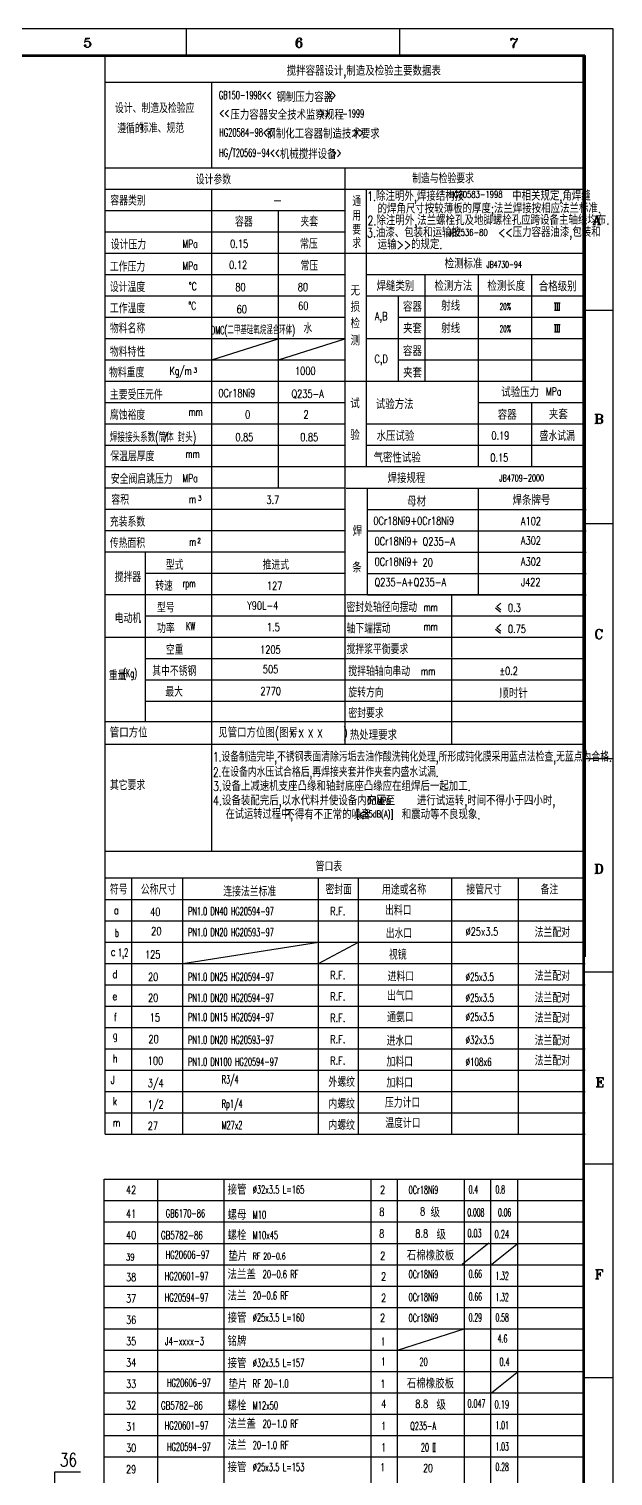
# Model space of a CAD drawing. Extents: x 0 to 1476, y -3 to 841.
# Drawn here: x 375 to 594, y 299 to 841 of the extents above; entities that cross this region are included whole.
import ezdxf

# ---------------------------------------------------------------- set-up
doc = ezdxf.new("R2010")
doc.units = 0
doc.header["$LTSCALE"] = 3
doc.header["$MEASUREMENT"] = 0
doc.layers.get('0').update_dxf_attribs({"linetype": 'CONTINUOUS'})
for name, color, linetype in [('1', 2, 'CONTINUOUS'), ('2', 1, 'CONTINUOUS'), ('BORDER', 7, 'CONTINUOUS')]:
    doc.layers.add(name, color=color, linetype=linetype)
doc.styles.add('HZTXT', font='romans', dxfattribs={"width": 0.75, "bigfont": 'HZTXT'})
doc.styles.add('ROMANS', font='romans')
doc.styles.get("Standard").update_dxf_attribs({"font": 'simplex', "width": 0.75, "bigfont": 'hztxt'})

msp = doc.modelspace()

# ---------------------------------------------------------------- linework, layer by layer
at = {"layer": '1'}
for p, q in [((403.5, 831), (583.5, 831)), ((583.5, 831), (583.5, 493.28282)), ((403.5, 821), (583.5, 821)), ((403.5, 789), (583.5, 789)), ((403.5, 781), (583.5, 781)), ((403.5, 773), (493.5, 773)), ((468.5, 757), (468.5, 773)), ((403.5, 765), (493.5, 765)), ((403.5, 757), (493.5, 757)), ((403.5, 749), (493.5, 749)), ((403.5, 741), (493.5, 741)), ((403.5, 741), (493.5, 741)), ((571.93514, 738.35174), (574.10401, 738.35174)), ((572.29616, 738.35174), (572.29616, 735.57363)), ((573.01099, 738.35174), (573.01099, 735.57363)), ((573.77695, 738.35174), (573.77695, 735.57363)), ((403.5, 733), (493.5, 733)), ((572.01353, 735.57363), (573.58407, 735.57363)), ((572.3295, 735.57363), (574.0541, 735.57363)), ((571.93514, 730.21909), (574.10401, 730.21909)), ((572.01353, 727.44098), (573.58407, 727.44098)), ((572.29616, 730.21909), (572.29616, 727.44098)), ((572.3295, 727.44098), (574.0541, 727.44098)), ((573.01099, 730.21909), (573.01099, 727.44098)), ((573.77695, 730.21909), (573.77695, 727.44098)), ((403.5, 725), (493.5, 725)), ((443.48721, 717), (468.36634, 724.90199)), ((468.5, 717), (493.37913, 724.90199)), ((403.5, 717), (493.5, 717)), ((403.5, 709), (493.5, 709)), ((403.5, 709), (493.5, 709)), ((403.5, 709), (493.5, 709)), ((403.5, 709), (493.5, 709)), ((403.5, 709), (493.5, 709)), ((403.5, 709), (493.5, 709)), ((403.5, 701), (493.5, 701)), ((403.5, 693), (493.5, 693)), ((403.5, 685), (493.5, 685)), ((403.5, 677), (493.5, 677)), ((493.5, 677), (582.99188, 677)), ((403.5, 669), (493.5, 669)), ((403.5, 661), (493.5, 661)), ((403.5, 653), (493.5, 653)), ((403.5, 653), (493.5, 653)), ((403.5, 653), (493.5, 653)), ((403.5, 653), (493.5, 653)), ((403.5, 653), (493.5, 653)), ((403.5, 653), (493.5, 653)), ((403.5, 645), (493.5, 645)), ((403.5, 645), (493.5, 645)), ((418.5, 637), (493.5, 637)), ((403.5, 629), (493.5, 629)), ((403.5, 629), (493.5, 629)), ((549.94476, 623.99376), (551.77897, 622.55925)), ((418.5, 621), (493.5, 621)), ((493.5, 621), (582.99188, 621)), ((403.5, 613), (493.5, 613)), ((403.5, 613), (443.5, 613)), ((493.5, 613), (582.99188, 613)), ((549.94476, 616.03833), (551.77897, 614.60381)), ((418.5, 605), (493.5, 605)), ((493.5, 605), (582.99188, 605)), ((418.5, 597), (493.5, 597)), ((493.5, 597), (582.99188, 597)), ((418.5, 589), (493.5, 589)), ((493.5, 589), (582.99188, 589)), ((403.5, 581.46987), (582.99188, 581.46987)), ((403.5, 573), (493.5, 573)), ((493.5, 573), (582.99188, 573)), ((498.85748, 546.10352), (500.23835, 544.88642)), ((403.5, 532.7809), (493.5, 532.7809)), ((403.5, 522.7809), (583.5, 522.7809)), ((403.5, 522.7809), (493.5, 522.7809)), ((403.5, 514.7809), (583.5, 514.7809)), ((403.5, 506.7809), (583.5, 506.7809)), ((403.5, 498.7809), (583.5, 498.7809)), ((432.64429, 490.7809), (483.5, 498.7809)), ((483.5, 490.7809), (498.5, 498.7809)), ((403.5, 490.7809), (583.5, 490.7809)), ((403.5, 482.7809), (583.5, 482.7809)), ((403.5, 474.7809), (583.5, 474.7809)), ((403.5, 466.7809), (583.5, 466.7809)), ((403.5, 458.7809), (583.5, 458.7809)), ((403.5, 458.7809), (583.5, 458.7809)), ((403.5, 450.7809), (583.5, 450.7809)), ((403.5, 442.7809), (583.5, 442.7809)), ((403.5, 434.7809), (583.5, 434.7809)), ((403.5, 426.7809), (583.5, 426.7809)), ((403.10812, 409.85467), (583.12915, 409.85467)), ((403.10812, 401.85467), (583.12915, 401.85467)), ((403.10812, 393.85467), (583.12915, 393.85467)), ((403.10812, 385.85467), (583.12915, 385.85467)), ((537.34917, 378.00626), (547.34917, 386.00626)), ((548.52518, 378.00626), (558.52518, 386.00626)), ((403.10812, 377.85467), (583.12915, 377.85467)), ((403.10812, 377.85467), (583.12915, 377.85467)), ((403.10812, 369.85467), (583.12915, 369.85467)), ((403.10812, 361.85467), (583.12915, 361.85467)), ((403.10812, 353.85467), (583.12915, 353.85467)), ((513.10812, 345.85467), (538.10812, 353.85467)), ((403.10812, 345.85467), (583.12915, 345.85467)), ((403.10812, 337.85467), (583.12915, 337.85467)), ((548.52518, 330.00626), (558.52518, 338.00626)), ((403.10812, 329.85467), (583.12915, 329.85467)), ((403.10812, 321.85467), (583.12915, 321.85467)), ((403.10812, 313.85467), (583.12915, 313.85467)), ((526.4533, 310.92979), (527.38074, 310.92979)), ((403.10812, 305.85467), (583.12915, 305.85467)), ((526.4533, 307.88471), (527.38074, 307.88471)), ((384.60286, 282.57447), (384.60286, 300.22765))]:
    msp.add_line(p, q, dxfattribs=at)
at = {"layer": '1', "color": 2, "linetype": 'BYBLOCK'}
for p, q in [((493.5, 757), (583.5, 757)), ((501.5, 749), (583.5, 749)), ((501.5, 741), (583.5, 741)), ((513.5, 733), (583.5, 733)), ((501.5, 725), (583.5, 725)), ((513.5, 717), (583.5, 717)), ((493.5, 709), (583.5, 709)), ((543.5, 701), (583.5, 701)), ((501.5, 693), (583.5, 693)), ((503.5, 693), (583.5, 693)), ((501.5, 685), (583.5, 685)), ((493.5, 677), (583.5, 677)), ((493.87256, 668.94861), (583.87256, 668.94861)), ((501.87256, 660.94861), (583.87256, 660.94861)), ((501.87256, 652.94861), (583.87256, 652.94861)), ((501.87256, 644.94861), (583.87256, 644.94861)), ((501.87256, 636.94861), (583.87256, 636.94861)), ((493.5, 629), (583.5, 629)), ((501.87256, 628.94861), (583.87256, 628.94861)), ((493.5, 532.7809), (583.5, 532.7809))]:
    msp.add_line(p, q, dxfattribs=at)
at = {"layer": '2'}
for p, q in [((403.5, 426.7809), (403.5, 831)), ((443.5, 789), (443.5, 821)), ((493.5, 573), (493.5, 789)), ((443.5, 709), (443.5, 781)), ((501.5, 757), (501.5, 781)), ((468.5, 669), (468.5, 773)), ((501.5, 677.05139), (501.5, 757)), ((523.5, 709), (523.5, 749)), ((543.5, 677), (543.5, 749)), ((563.5, 709), (563.5, 749)), ((513.5, 709), (513.5, 741)), ((443.5, 532.7809), (443.5, 709)), ((563.5, 677), (563.5, 701)), ((501.87256, 628.94861), (501.87256, 668.94861)), ((543.5, 628.94861), (543.5, 668.94861)), ((418.5, 645), (418.5, 581.46987)), ((533.5, 605.46987), (533.5, 629)), ((533.5, 573), (533.5, 605)), ((413.5, 426.7809), (413.5, 522.7809)), ((432.64429, 426.7809), (432.64429, 522.7809)), ((483.5, 426.7809), (483.5, 522.7809)), ((498.5, 426.7809), (498.5, 522.7809)), ((533.5, 426.7809), (533.5, 522.7809)), ((558.5, 426.7809), (558.5, 522.7809)), ((403.10812, 11.00812), (403.10812, 409.85467)), ((423.10812, 409.85467), (423.10812, 61.01592)), ((448.10812, 61.01592), (448.10812, 409.85467)), ((503.10812, 409.85467), (503.10812, 61.17655)), ((513.10812, 61.17655), (513.10812, 409.85467)), ((538.10812, 409.85467), (538.10812, 61.01592)), ((548.10812, 67.70192), (548.10812, 409.85467)), ((558.10812, 409.85467), (558.10812, 61.01592)), ((384.60286, 300.20599), (394.28448, 300.20599))]:
    msp.add_line(p, q, dxfattribs=at)
at = {"layer": 'BORDER'}
for p, q in [((594, 841), (0, 841)), ((434, 830.5), (434, 841)), ((514, 830.5), (514, 841)), ((594, 0), (594, 841)), ((594, 735.5), (583.5, 735.5)), ((594, 735.5), (583.5, 735.5)), ((594, 655.5), (583.5, 655.5)), ((594, 567.5), (583.5, 567.5)), ((594, 487.5), (583.5, 487.5)), ((594, 415.5), (583.5, 415.5)), ((594, 335.5), (583.5, 335.5))]:
    msp.add_line(p, q, dxfattribs=at)
at = {"layer": 'BORDER', "color": 7}
for p, q in [((396.10895, 837.58169), (395.7756, 835.91494)), ((395.7756, 835.91494), (396.10895, 836.24829)), ((396.10895, 837.58169), (397.77571, 837.58169)), ((396.10895, 837.39986), (397.44236, 837.39986)), ((396.10895, 837.24834), (396.77566, 837.24834)), ((396.10895, 836.24829), (396.59383, 836.39981)), ((396.59383, 836.39981), (397.10901, 836.39981)), ((396.77566, 837.24834), (397.44236, 837.39986)), ((397.10901, 836.39981), (397.59388, 836.24829)), ((397.10901, 836.39981), (397.44236, 836.24829)), ((397.44236, 837.39986), (397.77571, 837.58169)), ((397.44236, 837.39986), (397.47266, 837.39986)), ((397.44236, 836.24829), (397.59388, 836.06646)), ((397.59388, 836.24829), (397.92723, 835.91494)), ((397.59388, 836.06646), (397.77571, 835.58159)), ((397.77571, 837.58169), (397.80601, 837.58169)), ((397.77571, 837.58169), (397.80601, 837.58169)), ((397.77571, 835.91494), (397.92723, 835.58159)), ((397.77571, 835.58159), (397.77571, 834.91489)), ((397.92723, 835.91494), (398.10906, 835.39976)), ((397.92723, 835.58159), (397.92723, 834.91489)), ((398.10906, 835.39976), (398.10906, 835.06641)), ((475.27211, 836.73316), (475.09028, 836.06646)), ((475.09028, 836.06646), (475.09028, 835.06641)), ((475.42363, 837.06651), (475.27211, 836.73316)), ((475.42363, 836.73316), (475.27211, 836.06646)), ((475.27211, 836.06646), (475.27211, 835.06641)), ((475.75698, 837.39986), (475.42363, 837.06651)), ((475.60546, 837.06651), (475.42363, 836.73316)), ((475.60546, 836.91499), (475.42363, 836.24829)), ((475.42363, 836.24829), (475.42363, 835.06641)), ((475.60546, 835.91494), (475.42363, 835.58159)), ((475.42363, 835.58159), (475.45393, 835.58159)), ((475.75698, 837.24834), (475.60546, 836.91499)), ((475.75698, 836.06646), (475.60546, 835.91494)), ((476.27216, 837.58169), (475.75698, 837.39986)), ((475.93881, 837.39986), (475.75698, 837.24834)), ((476.09033, 836.24829), (475.75698, 836.06646)), ((476.27216, 837.58169), (475.93881, 837.39986)), ((476.42368, 836.24829), (476.09033, 836.24829)), ((476.75703, 837.58169), (476.27216, 837.58169)), ((476.93886, 836.06646), (476.42368, 836.24829)), ((476.75703, 836.06646), (476.42368, 836.24829)), ((476.42368, 836.24829), (476.45399, 836.24829)), ((477.09038, 837.39986), (476.75703, 837.58169)), ((476.93886, 837.24834), (476.75703, 837.06651)), ((476.75703, 837.06651), (476.75703, 836.91499)), ((476.75703, 836.91499), (476.93886, 836.73316)), ((476.93886, 835.91494), (476.75703, 836.06646)), ((477.09038, 837.24834), (476.93886, 837.24834)), ((476.93886, 837.06651), (476.93886, 836.91499)), ((477.09038, 837.06651), (476.93886, 837.06651)), ((476.93886, 837.06651), (476.96916, 837.06651)), ((476.93886, 836.91499), (477.09038, 836.91499)), ((476.93886, 836.73316), (477.09038, 836.73316)), ((477.27221, 835.73311), (476.93886, 836.06646)), ((477.09038, 835.39976), (476.93886, 835.91494)), ((477.27221, 837.06651), (477.09038, 837.39986)), ((477.09038, 836.91499), (477.09038, 837.06651)), ((477.09038, 836.73316), (477.27221, 836.91499)), ((477.27221, 835.39976), (477.09038, 835.73311)), ((477.09038, 835.73311), (477.12069, 835.73311)), ((477.09038, 834.91489), (477.09038, 835.39976)), ((477.27221, 836.91499), (477.27221, 837.06651)), ((477.42373, 835.24824), (477.27221, 835.73311)), ((477.27221, 834.91489), (477.27221, 835.39976)), ((477.42373, 835.06641), (477.42373, 835.24824)), ((555.64374, 837.58169), (555.64374, 836.58164)), ((555.64374, 836.91499), (555.79526, 837.24834)), ((555.64374, 836.91499), (555.79526, 837.06651)), ((555.64374, 836.58164), (555.67405, 836.58164)), ((555.79526, 837.24834), (556.12861, 837.58169)), ((555.79526, 837.06651), (556.12861, 837.24834)), ((555.97709, 837.24834), (556.12861, 837.39986)), ((556.12861, 837.58169), (556.46197, 837.58169)), ((556.12861, 837.39986), (556.46197, 837.39986)), ((556.12861, 837.24834), (556.46197, 837.24834)), ((556.46197, 837.58169), (557.31049, 837.06651)), ((556.46197, 837.39986), (556.79532, 837.24834)), ((556.46197, 837.24834), (557.31049, 837.06651)), ((556.64379, 835.24824), (556.46197, 834.73306)), ((556.97714, 835.73311), (556.64379, 835.24824)), ((556.79532, 835.24824), (556.64379, 834.73306)), ((556.79532, 837.24834), (556.82562, 837.24834)), ((556.97714, 835.58159), (556.79532, 835.24824)), ((556.97714, 835.39976), (556.79532, 834.73306)), ((557.79537, 836.58164), (556.97714, 835.73311)), ((557.12867, 835.73311), (556.97714, 835.39976)), ((557.79537, 836.58164), (557.12867, 835.73311)), ((557.31049, 837.06651), (557.64384, 837.06651)), ((557.31049, 837.06651), (557.3408, 837.06651)), ((557.64384, 837.06651), (557.79537, 837.24834)), ((557.79537, 837.24834), (557.97719, 837.58169)), ((557.97719, 837.06651), (557.79537, 836.58164)), ((557.97719, 837.58169), (557.97719, 837.06651)), ((557.97719, 837.58169), (558.0075, 837.58169)), ((395.7756, 834.91489), (395.92713, 835.06641)), ((395.7756, 834.73306), (395.7756, 834.91489)), ((395.92713, 834.39971), (395.7756, 834.73306)), ((395.92713, 835.06641), (396.10895, 835.06641)), ((396.10895, 834.91489), (395.92713, 834.91489)), ((395.92713, 834.91489), (395.95743, 834.91489)), ((395.92713, 834.91489), (395.92713, 834.73306)), ((395.92713, 834.73306), (396.10895, 834.73306)), ((396.10895, 834.58154), (395.92713, 834.58154)), ((395.92713, 834.58154), (395.95743, 834.58154)), ((396.10895, 834.24819), (395.92713, 834.39971)), ((396.10895, 835.06641), (396.26048, 834.91489)), ((396.10895, 834.73306), (396.10895, 834.91489)), ((396.26048, 834.73306), (396.10895, 834.58154)), ((396.59383, 834.06636), (396.10895, 834.24819)), ((396.26048, 834.91489), (396.26048, 834.73306)), ((397.10901, 834.06636), (396.59383, 834.06636)), ((397.59388, 834.24819), (397.10901, 834.06636)), ((397.44236, 834.24819), (397.10901, 834.06636)), ((397.10901, 834.06636), (397.13931, 834.06636)), ((397.59388, 834.39971), (397.44236, 834.24819)), ((397.77571, 834.91489), (397.59388, 834.39971)), ((397.92723, 834.58154), (397.59388, 834.24819)), ((397.92723, 834.91489), (397.77571, 834.58154)), ((397.77571, 834.58154), (397.80601, 834.58154)), ((398.10906, 835.06641), (397.92723, 834.58154)), ((475.09028, 835.06641), (475.27211, 834.58154)), ((475.27211, 835.06641), (475.42363, 834.58154)), ((475.27211, 834.58154), (475.60546, 834.24819)), ((475.42363, 835.06641), (475.60546, 834.58154)), ((475.42363, 834.58154), (475.60546, 834.39971)), ((475.60546, 834.58154), (475.75698, 834.24819)), ((475.60546, 834.39971), (475.63576, 834.39971)), ((475.60546, 834.24819), (476.09033, 834.06636)), ((475.75698, 834.24819), (476.09033, 834.06636)), ((476.09033, 834.06636), (476.42368, 834.06636)), ((476.09033, 834.06636), (476.12064, 834.06636)), ((476.42368, 834.06636), (476.93886, 834.24819)), ((476.42368, 834.06636), (476.75703, 834.24819)), ((476.75703, 834.24819), (476.93886, 834.39971)), ((476.93886, 834.39971), (477.09038, 834.91489)), ((476.93886, 834.24819), (477.27221, 834.58154)), ((477.09038, 834.58154), (477.27221, 834.91489)), ((477.27221, 834.58154), (477.42373, 835.06641)), ((556.46197, 834.73306), (556.46197, 834.06636)), ((556.46197, 834.06636), (556.79532, 834.06636)), ((556.64379, 834.73306), (556.64379, 834.06636)), ((556.64379, 834.06636), (556.6741, 834.06636)), ((556.79532, 834.73306), (556.79532, 834.06636)), ((556.79532, 834.06636), (556.82562, 834.06636)), ((556.79532, 834.06636), (556.82562, 834.06636)), ((587.84797, 771.13275), (586.6964, 767.79925)), ((587.69645, 770.64788), (588.6965, 767.64772)), ((587.84797, 771.13275), (589.02985, 767.64772)), ((587.84797, 770.64788), (588.84802, 767.64772)), ((586.36305, 767.64772), (587.3631, 767.64772)), ((586.6964, 767.79925), (586.51457, 767.64772)), ((586.51457, 767.64772), (586.54487, 767.64772)), ((586.6964, 767.79925), (587.02975, 767.64772)), ((586.6964, 767.79925), (586.7267, 767.79925)), ((587.02975, 768.64778), (588.51467, 768.64778)), ((587.02975, 767.64772), (587.06005, 767.64772)), ((587.3631, 767.64772), (587.3934, 767.64772)), ((588.18132, 767.64772), (589.3632, 767.64772)), ((588.6965, 767.79925), (588.36315, 767.64772)), ((588.36315, 767.64772), (588.39345, 767.64772)), ((588.51467, 768.64778), (588.54497, 768.64778)), ((588.6965, 767.98107), (588.51467, 767.64772)), ((588.51467, 767.64772), (588.54497, 767.64772)), ((588.6965, 767.64772), (588.7268, 767.64772)), ((588.84802, 767.98107), (589.18137, 767.64772)), ((588.84802, 767.64772), (588.87832, 767.64772)), ((589.02985, 767.64772), (589.06015, 767.64772)), ((589.18137, 767.64772), (589.21167, 767.64772)), ((589.3632, 767.64772), (589.3935, 767.64772)), ((587.19952, 696.58352), (589.19962, 696.58352)), ((587.35104, 696.58352), (587.68439, 696.40169)), ((587.53287, 696.58352), (587.68439, 696.25017)), ((587.68439, 696.58352), (587.68439, 693.06819)), ((587.68439, 696.40169), (587.7147, 696.40169)), ((587.68439, 696.25017), (587.7147, 696.25017)), ((587.86622, 696.40169), (587.86622, 693.25001)), ((588.35109, 696.58352), (588.01774, 696.40169)), ((588.19957, 696.58352), (588.01774, 696.25017)), ((588.01774, 696.58352), (588.01774, 693.06819)), ((588.01774, 696.40169), (588.04805, 696.40169)), ((588.01774, 696.25017), (588.04805, 696.25017)), ((588.01774, 694.91677), (589.19962, 694.91677)), ((589.19962, 696.58352), (589.53297, 696.40169)), ((589.19962, 696.58352), (589.68449, 696.40169)), ((589.53297, 695.06829), (589.19962, 694.91677)), ((589.68449, 695.06829), (589.19962, 694.91677)), ((589.19962, 694.91677), (589.53297, 694.73494)), ((589.19962, 694.91677), (589.68449, 694.73494)), ((589.19962, 694.91677), (589.22993, 694.91677)), ((589.19962, 694.91677), (589.22993, 694.91677)), ((589.53297, 696.40169), (589.68449, 696.06834)), ((589.68449, 695.40164), (589.53297, 695.06829)), ((589.53297, 694.73494), (589.68449, 694.40159)), ((589.68449, 696.40169), (589.86632, 696.25017)), ((589.68449, 696.25017), (589.86632, 695.91682)), ((589.68449, 696.06834), (589.68449, 695.40164)), ((589.86632, 695.58347), (589.68449, 695.25012)), ((589.68449, 695.25012), (589.7148, 695.25012)), ((589.86632, 695.25012), (589.68449, 695.06829)), ((589.68449, 694.73494), (589.86632, 694.58342)), ((589.68449, 694.58342), (589.86632, 694.25006)), ((589.68449, 694.40159), (589.68449, 693.58336)), ((589.86632, 696.25017), (590.01784, 695.91682)), ((589.86632, 695.91682), (589.86632, 695.58347)), ((590.01784, 695.58347), (589.86632, 695.25012)), ((589.86632, 694.58342), (590.01784, 694.25006)), ((589.86632, 694.25006), (589.86632, 693.73489)), ((590.01784, 695.91682), (590.01784, 695.58347)), ((590.01784, 694.25006), (590.01784, 693.73489)), ((587.19952, 693.06819), (587.22982, 693.06819)), ((589.19962, 693.06819), (587.19952, 693.06819)), ((587.68439, 693.25001), (587.35104, 693.06819)), ((587.35104, 693.06819), (587.38135, 693.06819)), ((587.68439, 693.40154), (587.53287, 693.06819)), ((587.53287, 693.06819), (587.56317, 693.06819)), ((587.68439, 693.06819), (587.7147, 693.06819)), ((587.86622, 693.25001), (587.89652, 693.25001)), ((588.01774, 693.40154), (588.19957, 693.06819)), ((588.01774, 693.25001), (588.35109, 693.06819)), ((588.01774, 693.06819), (588.04805, 693.06819)), ((588.19957, 693.06819), (588.22988, 693.06819)), ((588.35109, 693.06819), (588.3814, 693.06819)), ((589.53297, 693.25001), (589.19962, 693.06819)), ((589.68449, 693.25001), (589.19962, 693.06819)), ((589.19962, 693.06819), (589.22993, 693.06819)), ((589.68449, 693.58336), (589.53297, 693.25001)), ((589.86632, 693.73489), (589.68449, 693.40154)), ((589.68449, 693.40154), (589.7148, 693.40154)), ((589.86632, 693.40154), (589.68449, 693.25001)), ((590.01784, 693.73489), (589.86632, 693.40154)), ((587.53287, 615.12484), (587.35105, 614.60966)), ((587.35105, 614.60966), (587.35105, 613.79144)), ((587.35105, 613.79144), (587.53287, 613.27626)), ((587.6844, 615.45819), (587.53287, 615.12484)), ((587.6844, 615.12484), (587.53287, 614.60966)), ((587.53287, 614.60966), (587.53287, 613.79144)), ((587.53287, 613.79144), (587.6844, 613.27626)), ((587.53287, 613.27626), (587.6844, 612.94291)), ((588.01775, 615.79154), (587.6844, 615.45819)), ((587.86622, 615.45819), (587.6844, 615.12484)), ((587.86622, 615.27636), (587.6844, 614.60966)), ((587.6844, 614.60966), (587.6844, 613.79144)), ((587.6844, 613.79144), (587.86622, 613.12474)), ((587.6844, 613.27626), (587.86622, 612.94291)), ((587.6844, 612.94291), (588.01775, 612.60956)), ((588.19957, 615.79154), (587.86622, 615.27636)), ((587.86622, 613.12474), (588.19957, 612.60956)), ((587.86622, 612.94291), (587.89653, 612.94291)), ((588.53292, 615.94307), (588.01775, 615.79154)), ((588.53292, 615.94307), (588.19957, 615.79154)), ((589.0178, 615.94307), (588.53292, 615.94307)), ((589.35115, 615.79154), (589.0178, 615.94307)), ((589.6845, 615.45819), (589.35115, 615.79154)), ((589.35115, 612.60956), (589.6845, 612.94291)), ((589.6845, 615.45819), (589.86632, 615.94307)), ((589.86632, 614.94301), (589.6845, 615.45819)), ((589.6845, 612.94291), (589.86632, 613.27626)), ((589.86632, 615.94307), (589.86632, 614.94301)), ((589.86632, 613.27626), (589.89663, 613.27626)), ((588.01775, 612.60956), (588.53292, 612.45804)), ((588.19957, 612.60956), (588.53292, 612.45804)), ((588.53292, 612.45804), (588.56323, 612.45804)), ((588.53292, 612.45804), (589.0178, 612.45804)), ((589.0178, 612.45804), (589.35115, 612.60956)), ((587.20104, 527.96931), (588.86779, 527.96931)), ((587.35256, 527.96931), (587.68591, 527.81779)), ((587.53439, 527.96931), (587.68591, 527.63596)), ((587.68591, 527.96931), (587.68591, 524.48429)), ((587.68591, 527.81779), (587.71622, 527.81779)), ((587.68591, 527.63596), (587.71622, 527.63596)), ((587.86774, 527.81779), (587.86774, 524.63581)), ((588.01927, 527.96931), (588.01927, 524.48429)), ((588.35262, 527.96931), (588.01927, 527.81779)), ((588.20109, 527.96931), (588.01927, 527.63596)), ((588.01927, 527.81779), (588.04957, 527.81779)), ((588.01927, 527.63596), (588.04957, 527.63596)), ((588.86779, 527.96931), (589.20114, 527.81779)), ((588.86779, 527.96931), (589.35267, 527.81779)), ((589.20114, 527.81779), (589.53449, 527.30261)), ((589.35267, 527.81779), (589.68602, 527.48444)), ((589.53449, 527.48444), (589.68602, 527.15109)), ((589.53449, 527.30261), (589.68602, 526.63591)), ((589.68602, 527.48444), (589.86784, 527.15109)), ((589.68602, 527.15109), (589.86784, 526.63591)), ((589.68602, 526.63591), (589.68602, 525.81769)), ((589.86784, 527.15109), (590.01937, 526.63591)), ((589.86784, 526.63591), (589.86784, 525.81769)), ((590.01937, 526.63591), (590.01937, 525.81769)), ((587.20104, 524.48429), (587.23135, 524.48429)), ((588.86779, 524.48429), (587.20104, 524.48429)), ((587.68591, 524.63581), (587.35256, 524.48429)), ((587.35256, 524.48429), (587.38287, 524.48429)), ((587.68591, 524.81764), (587.53439, 524.48429)), ((587.53439, 524.48429), (587.5647, 524.48429)), ((587.68591, 524.48429), (587.71622, 524.48429)), ((587.86774, 524.63581), (587.89805, 524.63581)), ((588.01927, 524.81764), (588.20109, 524.48429)), ((588.01927, 524.63581), (588.35262, 524.48429)), ((588.01927, 524.48429), (588.04957, 524.48429)), ((588.20109, 524.48429), (588.2314, 524.48429)), ((588.35262, 524.48429), (588.38292, 524.48429)), ((589.20114, 524.63581), (588.86779, 524.48429)), ((589.35267, 524.63581), (588.86779, 524.48429)), ((588.86779, 524.48429), (588.8981, 524.48429)), ((589.53449, 525.15099), (589.20114, 524.63581)), ((589.68602, 524.96916), (589.35267, 524.63581)), ((589.68602, 525.81769), (589.53449, 525.15099)), ((589.68602, 525.30251), (589.53449, 524.96916)), ((589.53449, 524.96916), (589.5648, 524.96916)), ((589.86784, 525.81769), (589.68602, 525.30251)), ((589.86784, 525.30251), (589.68602, 524.96916)), ((590.01937, 525.81769), (589.86784, 525.30251)), ((587.64888, 447.99556), (590.31568, 447.99556)), ((587.8307, 447.99556), (588.16405, 447.81374)), ((587.98223, 447.99556), (588.16405, 447.66221)), ((588.16405, 444.81358), (587.98223, 444.48023)), ((588.16405, 447.99556), (588.16405, 444.48023)), ((588.16405, 447.81374), (588.19436, 447.81374)), ((588.16405, 447.66221), (588.19436, 447.66221)), ((588.31558, 447.81374), (588.31558, 444.66206)), ((588.4974, 447.99556), (588.4974, 444.48023)), ((588.83075, 447.99556), (588.4974, 447.81374)), ((588.64893, 447.99556), (588.4974, 447.66221)), ((588.4974, 447.81374), (588.52771, 447.81374)), ((588.4974, 447.66221), (588.52771, 447.66221)), ((588.4974, 446.32881), (589.49745, 446.32881)), ((588.4974, 444.81358), (588.64893, 444.48023)), ((589.49745, 446.48034), (588.83075, 446.32881)), ((588.83075, 446.32881), (589.49745, 446.14699)), ((589.49745, 446.66216), (589.1641, 446.32881)), ((589.1641, 446.32881), (589.49745, 445.99546)), ((589.49745, 446.99551), (589.31563, 446.32881)), ((589.31563, 446.32881), (589.49745, 445.66211)), ((589.49745, 447.99556), (590.31568, 447.81374)), ((589.49745, 446.99551), (589.49745, 445.66211)), ((589.49745, 446.32881), (589.52776, 446.32881)), ((589.49745, 446.14699), (589.52776, 446.14699)), ((589.49745, 445.99546), (589.52776, 445.99546)), ((589.49745, 445.66211), (589.52776, 445.66211)), ((589.49745, 445.66211), (589.52776, 445.66211)), ((589.8308, 447.99556), (590.31568, 447.66221)), ((589.8308, 444.48023), (590.31568, 444.81358)), ((589.98233, 447.99556), (590.31568, 447.48039)), ((589.98233, 444.48023), (590.31568, 444.99541)), ((590.16416, 447.99556), (590.31568, 446.99551)), ((590.16416, 444.48023), (590.31568, 445.48029)), ((590.31568, 447.99556), (590.31568, 446.99551)), ((590.31568, 447.81374), (590.34598, 447.81374)), ((590.31568, 447.66221), (590.34598, 447.66221)), ((590.31568, 447.48039), (590.34598, 447.48039)), ((590.31568, 446.99551), (590.34598, 446.99551)), ((590.31568, 446.99551), (590.34598, 446.99551)), ((590.31568, 444.48023), (590.31568, 445.48029)), ((590.31568, 445.48029), (590.34598, 445.48029)), ((590.31568, 445.48029), (590.34598, 445.48029)), ((590.31568, 444.99541), (590.34598, 444.99541)), ((590.31568, 444.81358), (590.34598, 444.81358)), ((587.64888, 444.48023), (590.31568, 444.48023)), ((588.16405, 444.66206), (587.8307, 444.48023)), ((587.8307, 444.48023), (587.86101, 444.48023)), ((587.98223, 444.48023), (588.01253, 444.48023)), ((588.16405, 444.48023), (588.19436, 444.48023)), ((588.31558, 444.66206), (588.34588, 444.66206)), ((588.4974, 444.66206), (588.83075, 444.48023)), ((588.4974, 444.48023), (588.52771, 444.48023)), ((588.64893, 444.48023), (588.67923, 444.48023)), ((588.83075, 444.48023), (588.86106, 444.48023)), ((589.49745, 444.48023), (590.31568, 444.66206)), ((590.31568, 444.66206), (590.34598, 444.66206)), ((587.35105, 375.99151), (590.01785, 375.99151)), ((587.53287, 375.99151), (587.86622, 375.83999)), ((587.6844, 375.99151), (587.86622, 375.65816)), ((587.86622, 375.99151), (587.86622, 372.50648)), ((587.86622, 375.83999), (587.89653, 375.83999)), ((587.86622, 375.65816), (587.89653, 375.65816)), ((588.01775, 375.83999), (588.01775, 372.65801)), ((588.53293, 375.99151), (588.19958, 375.83999)), ((588.3511, 375.99151), (588.19958, 375.65816)), ((588.19958, 375.99151), (588.19958, 372.50648)), ((588.19958, 375.83999), (588.22988, 375.83999)), ((588.19958, 375.65816), (588.22988, 375.65816)), ((588.19958, 374.32476), (589.19963, 374.32476)), ((589.19963, 374.50659), (588.53293, 374.32476)), ((588.53293, 374.32476), (589.19963, 374.17324)), ((589.19963, 374.65811), (588.86628, 374.32476)), ((588.86628, 374.32476), (589.19963, 373.99141)), ((589.19963, 374.99146), (589.0178, 374.32476)), ((589.0178, 374.32476), (589.19963, 373.65806)), ((589.19963, 375.99151), (590.01785, 375.83999)), ((589.19963, 374.99146), (589.19963, 373.65806)), ((589.19963, 374.32476), (589.22993, 374.32476)), ((589.53298, 375.99151), (590.01785, 375.65816)), ((589.6845, 375.99151), (590.01785, 375.50664)), ((589.86633, 375.99151), (590.01785, 374.99146)), ((590.01785, 375.99151), (590.01785, 374.99146)), ((590.01785, 375.83999), (590.04815, 375.83999)), ((590.01785, 375.65816), (590.04815, 375.65816)), ((590.01785, 375.50664), (590.04815, 375.50664)), ((590.01785, 374.99146), (590.04815, 374.99146)), ((590.01785, 374.99146), (590.04815, 374.99146)), ((587.35105, 372.50648), (588.68445, 372.50648)), ((587.86622, 372.65801), (587.53287, 372.50648)), ((587.53287, 372.50648), (587.56318, 372.50648)), ((587.86622, 372.83983), (587.6844, 372.50648)), ((587.6844, 372.50648), (587.7147, 372.50648)), ((587.86622, 372.50648), (587.89653, 372.50648)), ((588.01775, 372.65801), (588.04805, 372.65801)), ((588.19958, 372.83983), (588.3511, 372.50648)), ((588.19958, 372.65801), (588.53293, 372.50648)), ((588.19958, 372.50648), (588.22988, 372.50648)), ((588.3511, 372.50648), (588.3814, 372.50648)), ((588.53293, 372.50648), (588.56323, 372.50648)), ((588.68445, 372.50648), (588.71475, 372.50648)), ((589.19963, 374.17324), (589.22993, 374.17324)), ((589.19963, 373.99141), (589.22993, 373.99141)), ((589.19963, 373.65806), (589.22993, 373.65806)), ((589.19963, 373.65806), (589.22993, 373.65806))]:
    msp.add_line(p, q, dxfattribs=at)
at = {"layer": 'BORDER', "const_width": 1}
msp.add_lwpolyline([(24.99188, 11.00812), (582.99188, 11.00812), (582.99188, 831.00812), (24.99188, 831.00812)], close=True, dxfattribs=at)

# ---------------------------------------------------------------- texts
at = {"style": 'ROMANS', "width": 0.75}
for s, p in [('0Cr18Ni9+0Cr18Ni9', (504.117, 655.14183)), ('A102', (559.45109, 655.06052)), ('0Cr18Ni9+', (504.55979, 647.48918)), ('Q235-A', (522.58176, 647.40787)), ('A302', (559.45109, 647.72891)), ('0Cr18Ni9+', (504.55979, 639.81751)), ('20', (522.58176, 639.5343)), ('A302', (559.45109, 639.85535)), ('Q235-A+Q235-A', (504.55979, 632.14582)), ('J422', (559.45109, 632.18367))]:
    msp.add_text(s, height=3, dxfattribs=at).set_placement(p)
at = {"layer": '1', "style": 'HZTXT'}
for s, height, width, p in [('搅拌容器设计,制造及检验主要数据表', 3.5, 0.75, (471.59594, 823.50739)), ('GB150-1998<<              >>', 3, 0.6, (446.20095, 814.72025)), ('钢制压力容器', 3.5, 0.75, (467.7748, 813.65517)), ('设计、制造及检验应', 3.5, 0.7, (407.21914, 809.49895)), ('<<                           >>', 3, 0.55, (446.28652, 808.0381)), ('压力容器安全技术监察规程', 3.5, 0.75, (450.51717, 807.01791)), ('-1999', 3, 0.6, (492.49265, 807.82871)), ('遵循的', 3.5, 0.7, (408.06285, 801.91124)), ('标准、规范', 3.5, 0.7, (416.59619, 802.04718)), ('HG20584-98<<                        >>', 3, 0.55, (446.28652, 800.73142)), ('钢制化工容器制造技术要求', 3.5, 0.75, (463.96714, 799.93234)), ('HG/T20569-94<<             >>', 3, 0.6, (446.26668, 793.11944)), ('机械搅拌设备', 3.5, 0.75, (469.03339, 792.28376)), ('设计参数', 3.5, 0.7, (437.51942, 782.75672)), ('制造与检验要求', 3.5, 0.7, (518.67368, 783.17332)), ('容器类别', 3.5, 0.7, (405.48558, 774.84957)), ('一', 3, 0.7, (466.6917, 774.65903)), ('通', 3.5, 0.7, (496.21765, 774.61586)), ('容器', 3.5, 0.7, (452.2396, 766.95254)), ('夹套', 3.5, 0.7, (476.76101, 766.95254)), ('用', 3.5, 0.7, (496.21765, 769.19613)), ('要', 3.5, 0.7, (496.21765, 763.95888)), ('设计压力', 3.5, 0.7, (405.65648, 758.36969)), ('MPa', 3, 0.7, (432.50188, 758.96331)), ('0.15', 3, 0.75, (450.39752, 758.9948)), ('常压', 3.5, 0.7, (476.61576, 758.60147)), ('求', 3.5, 0.7, (496.21765, 758.91949)), ('工作压力', 3.5, 0.7, (405.30441, 750.06188)), ('0.12', 3, 0.75, (450.01798, 751.05504)), ('常压', 3.5, 0.7, (476.78297, 750.41743)), ('MPa', 3, 0.7, (432.50188, 750.6555)), ('设计温度', 3.5, 0.7, (405.30441, 742.44626)), ('%%DC', 3, 0.7, (434.89719, 743.03988)), ('80', 3, 0.75, (452.35374, 742.75438)), ('80', 3, 0.75, (475.77768, 742.75438)), ('工作温度', 3.5, 0.7, (405.30441, 734.4902)), ('%%DC', 3, 0.7, (434.71916, 735.70873)), ('60', 3, 0.75, (475.89292, 735.71558)), ('60', 3, 0.75, (452.83258, 734.45373)), ('物料名称', 3.5, 0.7, (405.30955, 726.9593)), ('DMC(二甲基硅氧烷混合环体)', 3, 0.6, (443.18569, 726.60269)), ('水', 3.5, 0.7, (477.88183, 726.95768)), ('物料特性', 3.5, 0.7, (405.30955, 718.19003)), ('物料重度', 3.5, 0.7, (404.98601, 710.43078)), ('Kg/m', 3, 0.7, (427.73121, 711.37939)), ('3', 1.8, 0.75, (436.69697, 712.207)), ('1000', 3, 0.75, (474.74899, 711.3298)), ('主要受压元件', 3.5, 0.7, (405.30955, 702.11296)), ('0Cr18Ni9', 3, 0.75, (445.96181, 703.03032)), ('Q235-A', 3, 0.75, (473.40778, 702.75438)), ('MPa', 3, 0.7, (568.84043, 703.63599)), ('腐蚀裕度', 3.5, 0.7, (405.30955, 694.49734)), ('mm', 3, 0.7, (434.77026, 695.97269)), ('0', 3, 0.75, (456.0168, 695.00429)), ('2', 3, 0.75, (477.91517, 695.00429)), ('焊接接头系数(筒体 封头)', 3.5, 0.6, (405.30955, 686.18953)), ('/', 2.5, 0.5, (425.52261, 686.91425)), ('0.85', 3, 0.75, (452.33907, 686.51397)), ('0.85', 3, 0.75, (476.68289, 686.51397)), ('0.19', 3, 0.75, (548.34137, 687.10803)), ('盛水试漏', 3.5, 0.7, (566.43788, 686.6197)), ('保温层厚度', 3.5, 0.7, (405.46238, 679.01243)), ('mm', 3, 0.7, (433.62233, 680.29488)), ('0.15', 3, 0.75, (547.95913, 678.83218)), ('安全阀启跳压力', 3.5, 0.7, (405.65905, 670.52198)), ('MPa', 3, 0.7, (432.50188, 671.11559)), ('容积', 3.5, 0.7, (405.86538, 662.68407)), ('m', 3, 0.7, (434.92657, 663.28016)), ('3', 1.8, 0.75, (438.37643, 664.22507)), ('3.7', 3, 0.75, (463.97675, 662.97686)), ('充装系数', 3.5, 0.7, (405.30955, 654.46991)), ('传热面积', 3.5, 0.7, (405.30955, 646.48848)), ('m', 3, 0.7, (434.99043, 647.29078)), ('2', 1.8, 0.75, (438.08062, 648.32058)), ('型式', 3.5, 0.7, (426.28169, 638.31591)), ('推进式', 3.5, 0.7, (462.57777, 638.31591)), ('搅拌器', 3.5, 0.7, (407.11052, 633.76508)), ('转速', 3.5, 0.7, (422.31543, 630.45544)), ('rpm', 3, 0.55, (432.59553, 631.73177)), ('127', 3, 0.75, (464.19762, 630.81516)), ('型号', 3.5, 0.7, (422.9749, 622.31009)), ('Y90L-4', 3, 0.75, (456.76718, 623.37791)), ('密封处轴径向摆动', 3.5, 0.7, (494.04514, 622.46489)), ('mm', 3, 0.7, (522.90411, 622.82147)), ('<', 3, 0.75, (549.99663, 623.2579)), ('0.3', 3, 0.75, (554.57381, 622.57457)), ('电动机', 3.5, 0.7, (407.11052, 618.32902)), ('功率', 3.5, 0.7, (422.9749, 614.59206)), ('KW', 3, 0.6, (433.85552, 615.65323)), ('轴下端摆动', 3.5, 0.7, (494.04514, 614.50945)), ('1.5', 3, 0.75, (464.19748, 615.29654)), ('mm', 3, 0.7, (522.90411, 615.59452)), ('<', 3, 0.75, (549.99663, 615.30247)), ('0.75', 3, 0.75, (554.57381, 614.61913)), ('空重', 3.5, 0.7, (426.29333, 606.50492)), ('1205', 3, 0.75, (461.63975, 606.87208)), ('搅拌浆平衡要求', 3.5, 0.7, (494.04514, 606.74704)), ('其中不锈钢', 3.5, 0.7, (421.20947, 598.52628)), ('505', 3, 0.75, (462.67487, 599.51574)), ('搅拌轴轴向串动', 3.5, 0.7, (494.72754, 598.46489)), ('重量', 3.5, 0.7, (404.89822, 596.84733)), ('(Kg)', 3, 0.6, (410.2491, 598.03763)), ('mm', 3, 0.7, (521.9569, 598.82147)), ('%%p0.2', 3, 0.75, (551.37338, 598.86635)), ('最大', 3.5, 0.7, (426.07795, 590.75192)), ('2770', 3, 0.75, (461.75605, 591.36529)), ('旋转方向', 3.5, 0.7, (494.72754, 590.50945)), ('顺时针', 3.5, 0.75, (551.37338, 590.17272)), ('密封要求', 3.5, 0.7, (494.72754, 582.74704)), ('1.设备制造完毕,不锈钢表面清除污垢去油作酸洗钝化处理,所形成钝化膜采用蓝点法检查,无蓝点为合格.', 3.5, 0.7, (443.95731, 566.44008)), ('2.在设备内水压试合格后,再焊接夹套并作夹套内盛水试漏.', 3.5, 0.7, (443.95731, 560.71263)), ('其它要求', 3.5, 0.7, (405.30955, 555.73514)), ('3.设备上减速机支座凸缘和轴封底座凸缘应在组焊后一起加工.', 3.5, 0.75, (443.95731, 555.43392)), ('4.设备装配完后,以水代料并使设备内充压至    进行试运转,时间不得小于四小时,', 3.5, 0.75, (443.95731, 550.03255)), ('在试运转过程中,', 3.42, 0.75, (448.69394, 544.95394)), ('不得有不正常的噪音      和震动等不良现象.', 3.5, 0.75, (471.11798, 544.81978)), ('[<85dB(A)]', 2.5, 0.65, (497.82642, 545.52243)), ('0.1MPa', 2.5, 0.6, (501.83414, 550.51674)), (' 管口表', 3.5, 0.7, (480.77546, 525.26528)), ('符号', 3.5, 0.7, (405.30955, 516.62613)), ('公称尺寸', 3.5, 0.7, (416.91133, 516.62613)), ('连接法兰标准', 3.5, 0.7, (447.82809, 515.92495)), ('密封面', 3.5, 0.7, (486.13928, 516.62613)), ('用途或名称', 3.5, 0.7, (507.37486, 516.62613)), ('接管尺寸', 3.5, 0.7, (539.00034, 516.62613)), ('备注', 3.5, 0.7, (566.83651, 516.62613)), ('a', 3, 0.75, (406.81607, 509.18321)), ('40', 3, 0.75, (420.39116, 508.59719)), ('PN1.0 DN40 HG20594-97', 3, 0.6, (434.61884, 508.79573)), ('R.F.', 3, 0.75, (487.93133, 508.81004)), ('出料口', 3.5, 0.7, (508.50743, 508.86743)), ('法兰配对', 3.5, 0.7, (564.60155, 500.61841)), ('b', 3, 0.5, (407.24386, 500.71788)), ('20', 3, 0.75, (420.78362, 501.38138)), ('PN1.0 DN20 HG20593-97', 3, 0.6, (434.61884, 500.95379)), ('出水口', 3.5, 0.7, (508.72119, 500.21204)), ('%%c25x3.5', 3, 0.75, (538.69324, 501.21232)), ('c', 3, 0.75, (405.67853, 493.61117)), ('1,2', 3, 0.6, (408.30771, 493.34415)), ('125', 3, 0.75, (418.47266, 492.58547)), ('视镜', 3.5, 0.7, (509.96128, 492.21204)), ('d', 3, 0.75, (406.27506, 485.24938)), ('法兰配对', 3.5, 0.7, (564.60155, 484.27328)), ('20', 3, 0.75, (419.60623, 484.20509)), ('PN1.0 DN25 HG20594-97', 3, 0.6, (434.61884, 484.20509)), ('R.F.', 3, 0.75, (487.93133, 484.81004)), (' 进料口', 3.5, 0.7, (507.78169, 484.03947)), ('%%c25x3.5', 3, 0.65, (538.69324, 484.20509)), ('e', 3, 0.75, (406.27506, 477.0209)), ('20', 3, 0.75, (419.60623, 476.40443)), ('PN1.0 DN20 HG20594-97', 3, 0.6, (434.61884, 476.40442)), ('R.F.', 3, 0.75, (487.93133, 476.81004)), ('出气口', 3.5, 0.7, (509.22868, 476.83817)), ('%%c25x3.5', 3, 0.65, (538.69324, 476.40442)), ('法兰配对', 3.5, 0.7, (564.60155, 476.10071)), ('f', 3, 0.75, (406.80603, 469.13528)), ('15', 3, 0.75, (420.26875, 468.98928)), ('PN1.0 DN15 HG20594-97', 3, 0.6, (434.61884, 469.18014)), ('通氨口', 3.5, 0.7, (509.26375, 468.80913)), ('%%c25x3.5', 3, 0.65, (538.69324, 469.1912)), ('法兰配对', 3.5, 0.7, (564.60155, 468.5568)), ('R.F.', 3, 0.75, (487.93133, 468.81004)), ('g', 3, 0.75, (406.38263, 462.40604)), ('20', 3, 0.75, (419.76823, 460.89392)), ('PN1.0 DN20 HG20593-97', 3, 0.6, (434.61884, 460.65409)), ('R.F.', 3, 0.75, (487.93133, 460.81004)), ('进水口', 3.5, 0.7, (509.06671, 459.94897)), ('%%c32x3.5', 3, 0.65, (538.69324, 460.5988)), ('法兰配对', 3.5, 0.7, (564.60155, 460.0699)), ('h', 3, 0.75, (406.38263, 453.58571)), ('100', 3, 0.75, (419.50574, 452.78737)), ('R.F.', 3, 0.75, (487.93133, 452.81004)), ('加料口', 3.5, 0.7, (509.02438, 452.10781)), ('法兰配对', 3.5, 0.7, (564.60155, 452.52599)), ('PN1.0 DN100 HG20594-97', 3, 0.6, (434.61884, 452.42005)), ('%%c108x6', 3, 0.65, (538.69324, 452.36476)), ('J', 3, 0.75, (405.59517, 445.58571)), ('3/4', 3, 0.75, (419.50574, 444.39528)), ('R3/4', 3, 0.6, (447.21817, 445.7954)), ('外螺纹', 3.5, 0.7, (487.25816, 444.49535)), ('加料口', 3.5, 0.7, (509.02437, 444.24957)), ('k', 3, 0.75, (406.38263, 437.58571)), ('1/2', 3, 0.75, (419.50574, 436.39528)), ('Rp1/4', 3, 0.6, (447.21817, 436.67984)), ('内螺纹', 3.5, 0.7, (487.25816, 436.32278)), ('压力计口', 3.5, 0.7, (508.464, 436.74751)), ('m', 3, 0.75, (406.38263, 429.58571)), ('27', 3, 0.75, (419.50574, 428.39528)), ('M27x2', 3, 0.6, (447.21817, 428.67984)), ('内螺纹', 3.5, 0.7, (487.25816, 428.32278)), ('温度计口', 3.5, 0.7, (508.58444, 429.07798)), ('42', 3, 0.75, (411.33617, 404.37719)), ('接管', 3.5, 0.75, (449.4179, 404.15343)), ('%%C32x3.5 L=165', 3, 0.55, (458.88245, 404.51953)), ('2', 3, 0.75, (506.60881, 404.44776)), ('0Cr18Ni9', 3, 0.6, (517.35527, 404.3794)), ('0.4', 3, 0.45, (539.87759, 404.56147)), ('0.8', 3, 0.45, (549.93601, 404.56147)), ('41', 3, 0.75, (411.33617, 395.47482)), ('GB6170-86', 3, 0.55, (426.25703, 395.5851)), ('螺母', 3.5, 0.75, (449.4179, 394.6991)), ('M10', 3, 0.55, (458.88245, 395.0652)), ('8', 3, 0.75, (506.32523, 396.1604)), ('8', 3, 0.75, (521.60328, 396.32563)), ('级', 3.5, 0.75, (525.56052, 395.65845)), ('0.008', 3, 0.45, (539.34358, 395.96201)), ('0.06', 3, 0.45, (550.85237, 395.96201)), ('螺栓', 3.5, 0.75, (449.4179, 387.06998)), ('8', 3, 0.75, (506.27974, 387.98316)), ('8.8', 3, 0.75, (519.82009, 387.98316)), ('级', 3.5, 0.75, (527.78949, 387.31597)), ('0.03', 3, 0.5, (539.39996, 388.13982)), ('0.24', 3, 0.55, (549.54877, 387.78731)), ('40', 3, 0.75, (411.33617, 387.47482)), ('GB5782-86', 3, 0.65, (424.4376, 387.40786)), ('M10x45', 3, 0.55, (458.88245, 387.43608)), ('39', 2.5, 0.75, (411.33617, 379.47482)), ('HG20606-97', 3, 0.55, (426.18857, 380.06618)), ('垫片', 3.5, 0.75, (449.75497, 379.26398)), ('RF 20-0.6', 2.5, 0.55, (458.88245, 379.80821)), ('2', 3, 0.75, (506.67482, 379.68304)), ('石棉橡胶板', 3.5, 0.75, (516.67173, 379.48549)), ('38', 3, 0.75, (411.33617, 371.65848)), ('HG20601-97', 3, 0.55, (425.85777, 372.06458)), ('法兰盖', 3.5, 0.75, (449.4179, 372.39292)), ('20-0.6 RF', 3, 0.55, (462.60779, 372.75902)), ('2', 3, 0.75, (506.97979, 371.89921)), ('0Cr18Ni9', 3, 0.6, (517.35527, 372.75314)), ('0.66', 3, 0.45, (539.87759, 372.9352)), ('1.32', 3, 0.45, (549.93601, 372.19063)), ('37', 3, 0.75, (411.33617, 363.65848)), ('HG20594-97', 3, 0.55, (425.85777, 364.06458)), ('法兰', 3.5, 0.75, (449.4179, 364.39292)), ('20-0.6 RF', 3, 0.55, (458.88245, 364.75902)), ('2', 3, 0.75, (506.97979, 363.89921)), ('0Cr18Ni9', 3, 0.6, (517.35527, 364.19414)), ('0.66', 3, 0.45, (539.87759, 364.37621)), ('1.32', 3, 0.45, (549.93601, 364.19063)), ('36', 3, 0.75, (411.33617, 355.65848)), ('接管', 3.5, 0.75, (449.4179, 356.15343)), ('%%C25x3.5 L=160', 3, 0.55, (458.88245, 356.51953)), ('2', 3, 0.75, (506.60881, 356.44776)), ('0Cr18Ni9', 3, 0.6, (517.35527, 356.3794)), ('0.29', 3, 0.45, (539.87759, 356.56147)), ('0.58', 3, 0.45, (549.93601, 356.56147)), ('35', 3, 0.75, (411.33617, 347.65848)), ('J4-xxxx-3', 3, 0.65, (425.93796, 347.75098)), ('铭牌', 3.5, 0.75, (449.4179, 347.40951)), ('1', 3, 0.6, (506.97979, 347.50811)), ('4.6', 3, 0.5, (550.63575, 348.64303)), ('34', 3, 0.75, (411.33617, 339.65848)), ('接管', 3.5, 0.75, (449.4179, 339.15238)), ('%%c32x3.5 L=157', 3, 0.55, (458.88245, 339.51848)), ('1', 3, 0.6, (507.0076, 340.04331)), ('20', 3, 0.6, (521.39451, 339.97359)), ('0.4', 3, 0.5, (551.40667, 339.97359)), ('33', 3, 0.75, (411.33617, 331.65848)), ('HG20606-97', 3, 0.55, (426.68478, 332.06618)), ('垫片', 3.5, 0.75, (449.75497, 331.26398)), ('RF 20-1.0', 3, 0.55, (458.88245, 331.80821)), ('1', 3, 0.75, (506.67482, 331.68304)), ('石棉橡胶板', 3.5, 0.75, (516.67173, 331.48549)), ('32', 3, 0.75, (411.33617, 323.65848)), ('GB5782-86', 3, 0.65, (424.4376, 323.59312)), ('螺栓', 3.5, 0.75, (449.4179, 323.25524)), ('M12x50', 3, 0.55, (458.88245, 323.62134)), ('4', 3, 0.75, (507.02482, 324.16842)), ('8.8', 3, 0.75, (519.82009, 324.16842)), ('级', 3.5, 0.75, (527.78949, 323.50124)), ('0.047', 3, 0.5, (539.39996, 324.32508)), ('0.19', 3, 0.55, (549.54877, 323.97257)), ('法兰盖', 3.5, 0.75, (449.4179, 316.39292)), ('31', 3, 0.75, (411.33617, 315.65848)), ('HG20601-97', 3, 0.55, (425.85777, 316.06458)), ('20-1.0 RF', 3, 0.55, (462.60779, 316.75902)), ('1', 3, 0.75, (506.97979, 315.89921)), ('Q235-A', 3, 0.6, (517.93792, 315.89921)), ('1.01', 3, 0.45, (549.93601, 316.19063)), ('30', 3, 0.75, (411.33617, 307.65848)), ('HG20594-97', 3, 0.55, (426.68477, 308.06458)), ('法兰', 3.5, 0.75, (449.4179, 308.39292)), ('20-1.0 RF', 3, 0.55, (458.88245, 308.75902)), ('1', 3, 0.75, (506.97979, 307.89921)), ('20 II', 3, 0.6, (521.92416, 307.89921)), ('1.03', 3, 0.45, (549.93601, 308.19063)), ('接管', 3.5, 0.75, (449.4179, 300.15343)), ('29', 3, 0.75, (411.33617, 299.65848)), ('%%C25x3.5 L=153', 3, 0.55, (458.88245, 300.51953)), ('1', 3, 0.75, (506.60881, 300.44776)), ('20', 3, 0.7, (522.79206, 300.13187)), ('0.28', 3, 0.45, (549.93601, 300.56147))]:
    msp.add_text(s, height=height, dxfattribs=dict(at, width=width)).set_placement(p)
at = {"layer": '1', "color": 3, "linetype": 'BYBLOCK', "style": 'HZTXT'}
for s, height, width, p in [('1.除注明外,焊接结构按         中相关规定,角焊缝', 3.5, 0.75, (501.75922, 776.51598)), ('的焊角尺寸按较薄板的厚度;法兰焊接按相应法兰标准.', 3.5, 0.75, (505.67398, 771.83064)), ('HG20583-1998', 2.5, 0.75, (532.5763, 777.72118)), ('2.除注明外,法兰螺栓孔及地脚螺栓孔应跨设备主轴线均布.', 3.5, 0.75, (501.88943, 767.42398)), ('3.油漆、包装和运输按       <<压力容器油漆,包装和', 3.5, 0.75, (501.67815, 762.88646)), ('JB2536-80', 2.5, 0.75, (532.26223, 763.47065)), ('运输>>的规定.', 3.5, 0.75, (505.7562, 758.42507)), ('焊接规程', 3.5, 0.75, (509.44432, 670.81076)), ('JB4709-2000', 2.5, 0.6, (551.35631, 671.41672)), ('母材', 3.5, 0.75, (516.76216, 662.08864)), ('焊条牌号', 3.5, 0.75, (556.29659, 662.56546)), ('焊', 3.5, 0.75, (496.37616, 650.95501)), ('条', 3.5, 0.75, (496.19587, 637.3067))]:
    msp.add_text(s, height=height, rotation=0.146251, dxfattribs=dict(at, width=width)).set_placement(p)
for s, height, width, p in [('检测标准', 3.5, 0.75, (530.84174, 751.23233)), ('JB4730-94', 2.5, 0.55, (546.56748, 751.45912)), ('无', 3.5, 0.75, (495.56604, 741.08633)), ('焊缝类别', 3.5, 0.75, (505.27684, 742.83929)), ('检测方法', 3.5, 0.75, (527.01619, 742.83929)), ('检测长度', 3.5, 0.75, (546.84816, 742.83929)), ('合格级别', 3.5, 0.75, (566.15294, 742.69117)), ('损', 3.5, 0.75, (495.56604, 734.97541)), ('容器', 3.5, 0.75, (515.2239, 735.0553)), ('射线', 3.5, 0.75, (529.5625, 735.45048)), ('20% ', 2.5, 0.5, (551.48016, 735.71008)), ('检', 3.5, 0.75, (495.56604, 728.84253)), ('A,B', 3, 0.75, (504.69427, 731.8354)), ('夹套', 3.5, 0.75, (515.24309, 726.90333)), ('射线', 3.5, 0.75, (529.5625, 727.00074)), ('20% ', 2.5, 0.5, (551.48016, 727.36261)), ('测', 3.5, 0.75, (495.56604, 722.43977)), ('容器', 3.5, 0.75, (515.2239, 718.46618)), ('C,D', 3, 0.75, (504.54605, 715.84308)), ('夹套', 3.5, 0.75, (515.24309, 710.3142)), ('试验压力 ', 3.5, 0.75, (552.0831, 703.02502)), ('试', 3.5, 0.75, (495.472, 698.84049)), ('试验方法', 3.5, 0.75, (505.01057, 698.50139)), ('容器', 3.5, 0.75, (550.75281, 694.55987)), ('夹套', 3.5, 0.75, (569.92429, 694.72887)), ('验', 3.5, 0.75, (495.472, 686.96396)), ('水压试验', 3.5, 0.75, (505.28815, 686.62486)), ('气密性试验', 3.5, 0.75, (504.17788, 678.48759)), ('管口方位', 3.5, 0.75, (405.26579, 575.46378)), ('见管口方位图(图号:        )', 3.5, 0.75, (445.92476, 575.46378)), ('X X X X', 3, 0.75, (472.68809, 575.46378)), ('热处理要求', 3.5, 0.75, (495.27347, 574.586))]:
    msp.add_text(s, height=height, dxfattribs=dict(at, width=width)).set_placement(p)
at = {"layer": '1', "color": 2, "width": 0.75}
msp.add_text('36', height=5, dxfattribs=at).set_placement((386.53456, 302.18926))

doc.saveas('drawing.dxf')
